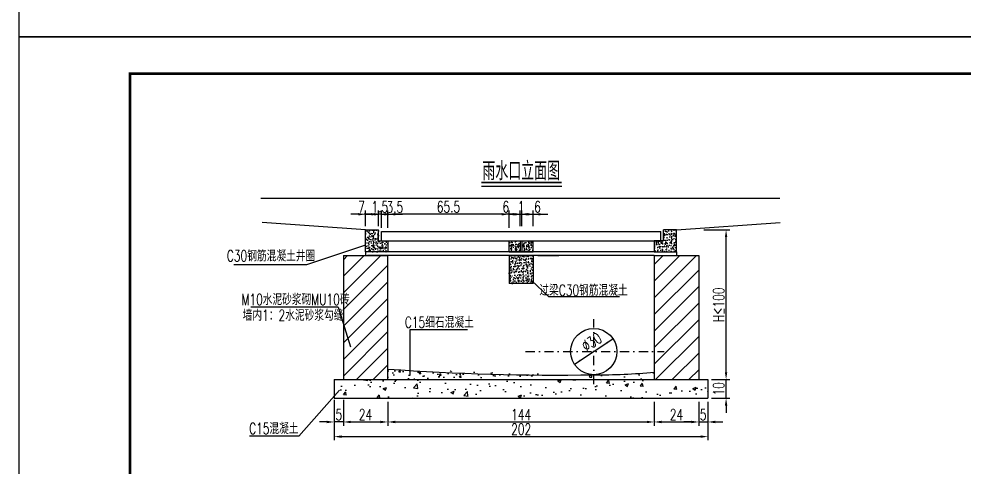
# Model space of a CAD drawing. Extents: x 5781 to 12795, y 1434 to 2653.
# Drawn here: x 9616.5 to 9871.9, y 1911.5 to 2032.6 of the extents above; entities that cross this region are included whole.
import ezdxf
from ezdxf.enums import TextEntityAlignment as Align

# ---------------------------------------------------------------- set-up
doc = ezdxf.new("R2010")
doc.units = 0
doc.header["$LTSCALE"] = 5
doc.header["$PDMODE"] = 32
doc.header["$PDSIZE"] = 0.3
doc.linetypes.add('DASHDOT', pattern=[1, 0.5, -0.25, 0, -0.25])
doc.layers.get('0').update_dxf_attribs({"linetype": 'CONTINUOUS'})
doc.layers.get('Defpoints').update_dxf_attribs({"linetype": 'CONTINUOUS'})
for name, color, linetype in [('中心线', 2, 'DASHDOT'), ('图框', 7, 'CONTINUOUS'), ('尺寸标注', 4, 'CONTINUOUS'), ('文字', 7, 'CONTINUOUS'), ('文字字符', 7, 'CONTINUOUS'), ('结构1', 1, 'CONTINUOUS')]:
    doc.layers.add(name, color=color, linetype=linetype)
doc.styles.get("Standard").update_dxf_attribs({"font": 'simplex1.shx', "width": 0.7, "bigfont": 'hztxt.shx'})
doc.dimstyles.new('比例1：20', dxfattribs={"dimscale": 0, "dimtxt": 3, "dimasz": 2, "dimexe": 1, "dimexo": 1, "dimgap": 0.5, "dimtad": 1, "dimdec": 1, "dimlfac": 2, "dimzin": 9, "dimdsep": 46, "dimtxsty": 'Standard', "dimcen": -2, "dimclrd": 256, "dimclre": 256, "dimclrt": 7, "dimaunit": 1, "dimadec": 0, "dimazin": 0, "dimtfac": 0.0005, "dimtdec": 1, "dimtix": 1, "dimtmove": 2, "dimatfit": 3, "dimldrblk": 'DIM', "dimfxl": 0, "dimtolj": 1, "dimtzin": 13, "dimarcsym": 0})
pattern_1 = [(45, (85.50160315159155, 0), (-2.245064030267288, 2.245064030267288), [])]
pattern_2 = [(49.99999999999999, (85.50160315159155, 0), (1.639662020964036, -0.1434517698501278), [0.17145, -1.88595]), (355, (85.50160315159155, 0), (-0.3171854337810029, 1.71950978593962), [0.13716, -1.50876]), (100.451, (85.63824115159156, -0.01195425), (1.322482514993633, 1.576050190382627), [0.14571, -1.60281]), (46.18420000000001, (85.50160315159155, 0.4572000000000001), (2.439711368029169, -0.3783809513945444), [0.257175, -2.828925]), (96.6356, (85.70491225159155, 0.4256685000000001), (2.136638110196134, 2.226830003010443), [0.218565, -2.404215]), (351.1840000000001, (85.50160315159155, 0.4572000000000001), (2.136641452325406, 2.226826060745379), [0.20574, -2.26314]), (21, (85.73020315159155, 0.3429), (1.36453391851845, -0.9203896666508626), [0.17145, -1.88595]), (326.0000000000001, (85.73020315159155, 0.3429), (0.5562182551288237, 1.657691695100874), [0.13716, -1.50876]), (71.4514, (85.84391365159155, 0.2662011), (1.92074841693112, 0.7373057194445172), [0.14571, -1.60281]), (37.50000000000001, (85.50160315159155, 0), (0.02779742925532635, 0.760995349858378), [0, -1.490472, 0, -1.53162, 0, -1.514475]), (7.499999999999999, (85.50160315159155, 0), (0.6013769625927518, 0.9016251733630757), [0, -0.873252, 0, -1.456182, 0, -0.5772150000000001]), (327.5, (84.99182515159156, 0), (1.220315356501843, -0.05155869593406113), [0, -0.5715000000000001, 0, -1.78308, 0, -2.36601]), (317.5, (84.76322515159156, 0), (1.333162632474163, 0.2288384192999972), [0, -0.7429500000000001, 0, -1.184148, 0, -1.68021])]

# ---------------------------------------------------------------- blocks, each defined once
blk = doc.blocks.new('DIM')
at = {"layer": '尺寸标注'}
blk.add_solid([(-1, -0.125), (-1, 0.125), (0, 0)], dxfattribs=at)
blk = doc.blocks.new('*D1857')
at = {"layer": 'Defpoints', "color": 0, "ltscale": 0.5}
for p in [(9704.230367480579, 1930.143485610042), (9716.230367480579, 1930.143485610042), (9716.230367480579, 1923.704619532735)]:
    blk.add_point(p, dxfattribs=at)
at = {"layer": '尺寸标注', "lineweight": -2, "ltscale": 0.5}
for p, q in [((9704.230367480579, 1929.143485610042), (9704.230367480579, 1922.704619532735)), ((9716.230367480579, 1929.143485610042), (9716.230367480579, 1922.704619532735)), ((9706.230367480579, 1923.704619532735), (9714.230367480579, 1923.704619532735))]:
    blk.add_line(p, q, dxfattribs=at)
at = {"layer": '尺寸标注', "ltscale": 0.5}
for points in [[(9706.230367480579, 1924.037952866068), (9706.230367480579, 1923.371286199402), (9704.230367480579, 1923.704619532735)], [(9714.230367480579, 1924.037952866068), (9714.230367480579, 1923.371286199402), (9716.230367480579, 1923.704619532735)]]:
    blk.add_solid(points, dxfattribs=at)
at = {"layer": '尺寸标注', "color": 7, "ltscale": 0.5, "insert": (9710.230367480579, 1925.704619532735), "char_height": 3, "attachment_point": 5}
blk.add_mtext('\\A1;24', dxfattribs=at)
blk = doc.blocks.new('*D1858')
at = {"layer": 'Defpoints', "color": 0, "ltscale": 0.5}
for p in [(9716.230367480579, 1930.143485610042), (9788.230367480579, 1930.143485610042), (9788.230367480579, 1923.704619532735)]:
    blk.add_point(p, dxfattribs=at)
at = {"layer": '尺寸标注', "lineweight": -2, "ltscale": 0.5}
for p, q in [((9716.230367480579, 1929.143485610042), (9716.230367480579, 1922.704619532735)), ((9788.230367480579, 1929.143485610042), (9788.230367480579, 1922.704619532735)), ((9718.230367480579, 1923.704619532735), (9786.230367480579, 1923.704619532735))]:
    blk.add_line(p, q, dxfattribs=at)
at = {"layer": '尺寸标注', "ltscale": 0.5}
for points in [[(9718.230367480579, 1924.037952866068), (9718.230367480579, 1923.371286199402), (9716.230367480579, 1923.704619532735)], [(9786.230367480579, 1924.037952866068), (9786.230367480579, 1923.371286199402), (9788.230367480579, 1923.704619532735)]]:
    blk.add_solid(points, dxfattribs=at)
at = {"layer": '尺寸标注', "color": 7, "ltscale": 0.5, "insert": (9752.230367480579, 1925.704619532735), "char_height": 3, "attachment_point": 5}
blk.add_mtext('\\A1;144', dxfattribs=at)
blk = doc.blocks.new('*D1859')
at = {"layer": 'Defpoints', "color": 0, "ltscale": 0.5}
for p in [(9788.230367480579, 1930.143485610042), (9800.230367480579, 1930.143485610042), (9800.230367480579, 1923.704619532735)]:
    blk.add_point(p, dxfattribs=at)
at = {"layer": '尺寸标注', "lineweight": -2, "ltscale": 0.5}
for p, q in [((9788.230367480579, 1929.143485610042), (9788.230367480579, 1922.704619532735)), ((9800.230367480579, 1929.143485610042), (9800.230367480579, 1922.704619532735)), ((9790.230367480579, 1923.704619532735), (9798.230367480579, 1923.704619532735))]:
    blk.add_line(p, q, dxfattribs=at)
at = {"layer": '尺寸标注', "ltscale": 0.5}
for points in [[(9790.230367480579, 1924.037952866068), (9790.230367480579, 1923.371286199402), (9788.230367480579, 1923.704619532735)], [(9798.230367480579, 1924.037952866068), (9798.230367480579, 1923.371286199402), (9800.230367480579, 1923.704619532735)]]:
    blk.add_solid(points, dxfattribs=at)
at = {"layer": '尺寸标注', "color": 7, "ltscale": 0.5, "insert": (9794.230367480579, 1925.704619532735), "char_height": 3, "attachment_point": 5}
blk.add_mtext('\\A1;24', dxfattribs=at)
blk = doc.blocks.new('*D1860')
at = {"layer": 'Defpoints', "color": 0, "ltscale": 0.5}
for p in [(9800.230367480579, 1930.143485610042), (9802.730367480579, 1930.143485610042), (9802.730367480579, 1923.704619532735)]:
    blk.add_point(p, dxfattribs=at)
at = {"layer": '尺寸标注', "lineweight": -2, "ltscale": 0.5}
for p, q in [((9800.230367480579, 1929.143485610042), (9800.230367480579, 1922.704619532735)), ((9802.730367480579, 1929.143485610042), (9802.730367480579, 1922.704619532735)), ((9798.230367480579, 1923.704619532735), (9796.230367480579, 1923.704619532735)), ((9800.230367480579, 1923.704619532735), (9802.730367480579, 1923.704619532735)), ((9804.730367480579, 1923.704619532735), (9806.730367480579, 1923.704619532735))]:
    blk.add_line(p, q, dxfattribs=at)
at = {"layer": '尺寸标注', "ltscale": 0.5}
for points in [[(9798.230367480579, 1924.037952866068), (9798.230367480579, 1923.371286199402), (9800.230367480579, 1923.704619532735)], [(9804.730367480579, 1924.037952866068), (9804.730367480579, 1923.371286199402), (9802.730367480579, 1923.704619532735)]]:
    blk.add_solid(points, dxfattribs=at)
at = {"layer": '尺寸标注', "color": 7, "ltscale": 0.5, "insert": (9801.480367480579, 1925.704619532735), "char_height": 3, "attachment_point": 5}
blk.add_mtext('\\A1;5', dxfattribs=at)
blk = doc.blocks.new('*D1861')
at = {"layer": 'Defpoints', "color": 0, "ltscale": 0.5}
for p in [(9701.73036748058, 1930.143485610043), (9802.730367480579, 1930.143485610042), (9802.730367480579, 1919.747220656631)]:
    blk.add_point(p, dxfattribs=at)
at = {"layer": '尺寸标注', "lineweight": -2, "ltscale": 0.5}
for p, q in [((9701.73036748058, 1925.747220656631), (9701.73036748058, 1918.747220656631)), ((9802.730367480579, 1925.747220656631), (9802.730367480579, 1918.747220656631)), ((9703.73036748058, 1919.747220656631), (9800.730367480579, 1919.747220656631))]:
    blk.add_line(p, q, dxfattribs=at)
at = {"layer": '尺寸标注', "ltscale": 0.5}
for points in [[(9703.73036748058, 1920.080553989964), (9703.73036748058, 1919.413887323298), (9701.73036748058, 1919.747220656631)], [(9800.730367480579, 1920.080553989964), (9800.730367480579, 1919.413887323298), (9802.730367480579, 1919.747220656631)]]:
    blk.add_solid(points, dxfattribs=at)
at = {"layer": '尺寸标注', "color": 7, "ltscale": 0.5, "insert": (9752.23036748058, 1921.747220656631), "char_height": 3, "attachment_point": 5}
blk.add_mtext('\\A1;202', dxfattribs=at)
blk = doc.blocks.new('*D1862')
at = {"layer": 'Defpoints', "color": 0, "ltscale": 0.5}
for p in [(9802.730367480579, 1935.143485610042), (9807.628889267857, 1935.143485610042), (9802.730367480579, 1930.143485610042)]:
    blk.add_point(p, dxfattribs=at)
at = {"layer": '尺寸标注', "lineweight": -2, "ltscale": 0.5}
for p, q in [((9807.628889267857, 1937.143485610042), (9807.628889267857, 1939.143485610042)), ((9803.730367480579, 1935.143485610042), (9808.628889267857, 1935.143485610042)), ((9807.628889267857, 1930.143485610042), (9807.628889267857, 1935.143485610042)), ((9803.730367480579, 1930.143485610042), (9808.628889267857, 1930.143485610042)), ((9807.628889267857, 1928.143485610042), (9807.628889267857, 1926.143485610042))]:
    blk.add_line(p, q, dxfattribs=at)
at = {"layer": '尺寸标注', "ltscale": 0.5}
for points in [[(9807.295555934523, 1937.143485610042), (9807.96222260119, 1937.143485610042), (9807.628889267857, 1935.143485610042)], [(9807.295555934523, 1928.143485610042), (9807.96222260119, 1928.143485610042), (9807.628889267857, 1930.143485610042)]]:
    blk.add_solid(points, dxfattribs=at)
at = {"layer": '尺寸标注', "color": 7, "ltscale": 0.5, "insert": (9805.628889267857, 1932.643485610044), "char_height": 3, "attachment_point": 5, "rotation": 90}
blk.add_mtext('\\A1;10', dxfattribs=at)
blk = doc.blocks.new('*D1863')
at = {"layer": 'Defpoints', "color": 0, "ltscale": 0.5}
for p in [(9793.730367480579, 1975.643485610043), (9807.628889267857, 1975.643485610043), (9802.730367480579, 1935.143485610042)]:
    blk.add_point(p, dxfattribs=at)
at = {"layer": '尺寸标注', "lineweight": -2, "ltscale": 0.5}
for p, q in [((9801.628889267857, 1975.643485610043), (9808.628889267857, 1975.643485610043)), ((9807.628889267857, 1937.143485610042), (9807.628889267857, 1973.643485610043)), ((9803.730367480579, 1935.143485610042), (9808.628889267857, 1935.143485610042))]:
    blk.add_line(p, q, dxfattribs=at)
at = {"layer": '尺寸标注', "ltscale": 0.5}
for points in [[(9807.295555934523, 1973.643485610043), (9807.96222260119, 1973.643485610043), (9807.628889267857, 1975.643485610043)], [(9807.295555934523, 1937.143485610042), (9807.96222260119, 1937.143485610042), (9807.628889267857, 1935.143485610042)]]:
    blk.add_solid(points, dxfattribs=at)
at = {"layer": '尺寸标注', "color": 7, "ltscale": 0.5, "insert": (9805.628889267857, 1955.393485610044), "char_height": 3, "attachment_point": 5, "rotation": 90}
blk.add_mtext('\\A1;H≤100', dxfattribs=at)
blk = doc.blocks.new('*D1864')
at = {"layer": 'Defpoints', "color": 0, "ltscale": 0.5}
for p in [(9713.730367480579, 1979.828775907994), (9710.230367480579, 1975.643485610043), (9713.730367480579, 1975.643485610043)]:
    blk.add_point(p, dxfattribs=at)
at = {"layer": '尺寸标注', "lineweight": -2, "ltscale": 0.5}
for p, q in [((9708.230367480579, 1979.828775907994), (9706.230367480579, 1979.828775907994)), ((9710.230367480579, 1976.643485610043), (9710.230367480579, 1980.828775907994)), ((9710.230367480579, 1979.828775907994), (9713.730367480579, 1979.828775907994)), ((9713.730367480579, 1976.643485610043), (9713.730367480579, 1980.828775907994)), ((9715.730367480579, 1979.828775907994), (9717.730367480579, 1979.828775907994))]:
    blk.add_line(p, q, dxfattribs=at)
at = {"layer": '尺寸标注', "ltscale": 0.5}
for points in [[(9708.230367480579, 1980.162109241327), (9708.230367480579, 1979.495442574661), (9710.230367480579, 1979.828775907994)], [(9715.730367480579, 1980.162109241327), (9715.730367480579, 1979.495442574661), (9713.730367480579, 1979.828775907994)]]:
    blk.add_solid(points, dxfattribs=at)
at = {"layer": '尺寸标注', "color": 7, "ltscale": 0.5, "insert": (9709.146904208166, 1981.828775907994), "char_height": 3, "attachment_point": 5}
blk.add_mtext('\\A1;7', dxfattribs=at)
blk = doc.blocks.new('*D1865')
at = {"layer": 'Defpoints', "color": 0, "ltscale": 0.5}
for p in [(9713.730367480579, 1979.828775907994), (9713.730367480579, 1975.643485610043), (9714.480367480577, 1975.203743804613)]:
    blk.add_point(p, dxfattribs=at)
at = {"layer": '尺寸标注', "lineweight": -2, "ltscale": 0.5}
for p, q in [((9711.730367480579, 1979.828775907994), (9709.730367480579, 1979.828775907994)), ((9713.730367480579, 1976.643485610043), (9713.730367480579, 1980.828775907994)), ((9714.480367480577, 1979.828775907994), (9713.730367480579, 1979.828775907994)), ((9714.480367480577, 1976.203743804613), (9714.480367480577, 1980.828775907994)), ((9716.480367480577, 1979.828775907994), (9718.480367480577, 1979.828775907994))]:
    blk.add_line(p, q, dxfattribs=at)
at = {"layer": '尺寸标注', "ltscale": 0.5}
for points in [[(9711.730367480579, 1980.162109241327), (9711.730367480579, 1979.495442574661), (9713.730367480579, 1979.828775907994)], [(9716.480367480577, 1980.162109241327), (9716.480367480577, 1979.495442574661), (9714.480367480577, 1979.828775907994)]]:
    blk.add_solid(points, dxfattribs=at)
at = {"layer": '尺寸标注', "color": 7, "ltscale": 0.5, "insert": (9714.105367480577, 1981.828775907994), "char_height": 3, "attachment_point": 5}
blk.add_mtext('\\A1;1.5', dxfattribs=at)
blk = doc.blocks.new('*D1866')
at = {"layer": 'Defpoints', "color": 0, "ltscale": 0.5}
for p in [(9716.230367480579, 1979.828775907994), (9714.480367480577, 1975.203743804613), (9716.230367480579, 1975.203743804613)]:
    blk.add_point(p, dxfattribs=at)
at = {"layer": '尺寸标注', "lineweight": -2, "ltscale": 0.5}
for p, q in [((9712.480367480577, 1979.828775907994), (9710.480367480577, 1979.828775907994)), ((9714.480367480577, 1976.203743804613), (9714.480367480577, 1980.828775907994)), ((9714.480367480577, 1979.828775907994), (9716.230367480579, 1979.828775907994)), ((9716.230367480579, 1976.203743804613), (9716.230367480579, 1980.828775907994)), ((9718.230367480579, 1979.828775907994), (9720.230367480579, 1979.828775907994))]:
    blk.add_line(p, q, dxfattribs=at)
at = {"layer": '尺寸标注', "ltscale": 0.5}
for points in [[(9712.480367480577, 1980.162109241327), (9712.480367480577, 1979.495442574661), (9714.480367480577, 1979.828775907994)], [(9718.230367480579, 1980.162109241327), (9718.230367480579, 1979.495442574661), (9716.230367480579, 1979.828775907994)]]:
    blk.add_solid(points, dxfattribs=at)
at = {"layer": '尺寸标注', "color": 7, "ltscale": 0.5, "insert": (9718.100690890022, 1981.778665585884), "char_height": 3, "attachment_point": 5}
blk.add_mtext('\\A1;3.5', dxfattribs=at)
blk = doc.blocks.new('*D1867')
at = {"layer": 'Defpoints', "color": 0, "ltscale": 0.5}
for p in [(9716.230367480579, 1979.828775907994), (9716.230367480579, 1975.203743804613), (9748.98036748058, 1975.203743804613)]:
    blk.add_point(p, dxfattribs=at)
at = {"layer": '尺寸标注', "lineweight": -2, "ltscale": 0.5}
for p, q in [((9716.230367480579, 1976.203743804613), (9716.230367480579, 1980.828775907994)), ((9746.98036748058, 1979.828775907994), (9718.230367480579, 1979.828775907994)), ((9748.98036748058, 1976.203743804613), (9748.98036748058, 1980.828775907994))]:
    blk.add_line(p, q, dxfattribs=at)
at = {"layer": '尺寸标注', "ltscale": 0.5}
for points in [[(9718.230367480579, 1980.162109241327), (9718.230367480579, 1979.495442574661), (9716.230367480579, 1979.828775907994)], [(9746.98036748058, 1980.162109241327), (9746.98036748058, 1979.495442574661), (9748.98036748058, 1979.828775907994)]]:
    blk.add_solid(points, dxfattribs=at)
at = {"layer": '尺寸标注', "color": 7, "ltscale": 0.5, "insert": (9732.60536748058, 1981.828775907994), "char_height": 3, "attachment_point": 5}
blk.add_mtext('\\A1;65.5', dxfattribs=at)
blk = doc.blocks.new('*D1868')
at = {"layer": 'Defpoints', "color": 0, "ltscale": 0.5}
for p in [(9751.980367480579, 1979.828775907994), (9748.98036748058, 1975.643485610043), (9751.980367480579, 1975.643485610043)]:
    blk.add_point(p, dxfattribs=at)
at = {"layer": '尺寸标注', "lineweight": -2, "ltscale": 0.5}
for p, q in [((9746.98036748058, 1979.828775907994), (9744.98036748058, 1979.828775907994)), ((9748.98036748058, 1976.643485610043), (9748.98036748058, 1980.828775907994)), ((9748.98036748058, 1979.828775907994), (9751.980367480579, 1979.828775907994)), ((9751.980367480579, 1976.643485610043), (9751.980367480579, 1980.828775907994)), ((9753.980367480579, 1979.828775907994), (9755.980367480579, 1979.828775907994))]:
    blk.add_line(p, q, dxfattribs=at)
at = {"layer": '尺寸标注', "ltscale": 0.5}
for points in [[(9746.98036748058, 1980.162109241327), (9746.98036748058, 1979.495442574661), (9748.98036748058, 1979.828775907994)], [(9753.980367480579, 1980.162109241327), (9753.980367480579, 1979.495442574661), (9751.980367480579, 1979.828775907994)]]:
    blk.add_solid(points, dxfattribs=at)
at = {"layer": '尺寸标注', "color": 7, "ltscale": 0.5, "insert": (9748.149046909013, 1981.828775907994), "char_height": 3, "attachment_point": 5}
blk.add_mtext('\\A1;6', dxfattribs=at)
blk = doc.blocks.new('*D1869')
at = {"layer": 'Defpoints', "color": 0, "ltscale": 0.5}
for p in [(9752.480367480579, 1979.828775907994), (9751.980367480579, 1975.643485610042), (9752.480367480579, 1975.643485610042)]:
    blk.add_point(p, dxfattribs=at)
at = {"layer": '尺寸标注', "lineweight": -2, "ltscale": 0.5}
for p, q in [((9749.980367480579, 1979.828775907994), (9747.980367480579, 1979.828775907994)), ((9751.980367480579, 1976.643485610042), (9751.980367480579, 1980.828775907994)), ((9751.980367480579, 1979.828775907994), (9752.480367480579, 1979.828775907994)), ((9752.480367480579, 1976.643485610042), (9752.480367480579, 1980.828775907994)), ((9754.480367480579, 1979.828775907994), (9756.480367480579, 1979.828775907994))]:
    blk.add_line(p, q, dxfattribs=at)
at = {"layer": '尺寸标注', "ltscale": 0.5}
for points in [[(9749.980367480579, 1980.162109241327), (9749.980367480579, 1979.49544257466), (9751.980367480579, 1979.828775907994)], [(9754.480367480579, 1980.162109241327), (9754.480367480579, 1979.49544257466), (9752.480367480579, 1979.828775907994)]]:
    blk.add_solid(points, dxfattribs=at)
at = {"layer": '尺寸标注', "color": 7, "ltscale": 0.5, "insert": (9752.230367480579, 1981.828775907994), "char_height": 3, "attachment_point": 5}
blk.add_mtext('\\A1;1', dxfattribs=at)
blk = doc.blocks.new('*D1870')
at = {"layer": 'Defpoints', "color": 0, "ltscale": 0.5}
for p in [(9755.48036748058, 1979.828775907994), (9752.480367480579, 1975.643485610043), (9755.48036748058, 1975.643485610043)]:
    blk.add_point(p, dxfattribs=at)
at = {"layer": '尺寸标注', "lineweight": -2, "ltscale": 0.5}
for p, q in [((9750.480367480579, 1979.828775907994), (9748.480367480579, 1979.828775907994)), ((9752.480367480579, 1976.643485610043), (9752.480367480579, 1980.828775907994)), ((9752.480367480579, 1979.828775907994), (9755.48036748058, 1979.828775907994)), ((9755.48036748058, 1976.643485610043), (9755.48036748058, 1980.828775907994)), ((9757.48036748058, 1979.828775907994), (9759.48036748058, 1979.828775907994))]:
    blk.add_line(p, q, dxfattribs=at)
at = {"layer": '尺寸标注', "ltscale": 0.5}
for points in [[(9750.480367480579, 1980.162109241327), (9750.480367480579, 1979.495442574661), (9752.480367480579, 1979.828775907994)], [(9757.48036748058, 1980.162109241327), (9757.48036748058, 1979.495442574661), (9755.48036748058, 1979.828775907994)]]:
    blk.add_solid(points, dxfattribs=at)
at = {"layer": '尺寸标注', "color": 7, "ltscale": 0.5, "insert": (9756.64789582094, 1981.828775907994), "char_height": 3, "attachment_point": 5}
blk.add_mtext('\\A1;6', dxfattribs=at)
blk = doc.blocks.new('series')
at = {"width": 0.75}
for tag, height, p in [('页码', 4, (-35.00000019351683, -18.99999978748997)), ('图名', 5, (-220.0000000007553, -281.9999998736282)), ('图号', 5, (-20.00000000087118, -281.9999997322674))]:
    blk.add_attdef(tag, text='', height=height, dxfattribs=at).set_placement(p, align=Align.MIDDLE_CENTER)
blk = doc.blocks.new('123')
at = {"layer": '图框'}
blk.add_lwpolyline([(6201.376774540897, 2092.120746989424), (6201.376774540897, 2389.120746989424), (5781.376774540897, 2389.120746989424), (5781.376774540897, 2092.120746989424)], close=True, dxfattribs=at)
blk = doc.blocks.new('*D1871')
at = {"layer": 'Defpoints', "color": 0, "ltscale": 0.5}
for p in [(9701.73036748058, 1935.143485610042), (9704.230367480579, 1935.143485610042), (9701.73036748058, 1923.704619532735)]:
    blk.add_point(p, dxfattribs=at)
at = {"layer": '尺寸标注', "lineweight": -2, "ltscale": 0.5}
for p, q in [((9701.73036748058, 1929.704619532735), (9701.73036748058, 1922.704619532735)), ((9704.230367480579, 1929.704619532735), (9704.230367480579, 1922.704619532735)), ((9699.73036748058, 1923.704619532735), (9697.73036748058, 1923.704619532735)), ((9704.230367480579, 1923.704619532735), (9701.73036748058, 1923.704619532735)), ((9706.230367480579, 1923.704619532735), (9708.230367480579, 1923.704619532735))]:
    blk.add_line(p, q, dxfattribs=at)
at = {"layer": '尺寸标注', "ltscale": 0.5}
for points in [[(9699.73036748058, 1924.037952866068), (9699.73036748058, 1923.371286199402), (9701.73036748058, 1923.704619532735)], [(9706.230367480579, 1924.037952866068), (9706.230367480579, 1923.371286199402), (9704.230367480579, 1923.704619532735)]]:
    blk.add_solid(points, dxfattribs=at)
at = {"layer": '尺寸标注', "color": 7, "ltscale": 0.5, "insert": (9702.98036748058, 1925.704619532735), "char_height": 3, "attachment_point": 5}
blk.add_mtext('\\A1;5', dxfattribs=at)

msp = doc.modelspace()

# ---------------------------------------------------------------- hatches: boundary and pattern name
at = {"layer": '尺寸标注', "ltscale": 0.5}
h = msp.add_hatch(dxfattribs=at)
h.set_pattern_fill('AR-CONC', color=8, scale=0.009000000000000001, style=0)
h.set_pattern_definition(pattern_2)
h.paths.add_polyline_path([(9713.730367480579, 1972.643485610042), (9713.730367480579, 1975.643485610043), (9710.230367480579, 1975.643485610043), (9710.230367480577, 1969.643485610042), (9716.230367480577, 1969.643485610042), (9716.230367480577, 1972.643485610042)])
h = msp.add_hatch(dxfattribs=at)
h.set_pattern_fill('AR-CONC', color=8, scale=0.009000000000000001, style=0)
h.set_pattern_definition(pattern_2)
h.paths.add_polyline_path([(9794.230367480579, 1975.643485610043), (9790.730367480579, 1975.643485610043), (9790.730367480579, 1972.643485610042), (9788.230367480579, 1972.643485610042), (9788.23036748058, 1969.643485610042), (9794.23036748058, 1969.643485610042)])
h = msp.add_hatch(dxfattribs=at)
h.set_pattern_fill('AR-CONC', color=8, scale=0.009000000000000001, style=0)
h.set_pattern_definition(pattern_2)
h.paths.add_polyline_path([(9752.480367480579, 1972.643485610042), (9752.480367480579, 1969.643485610042), (9755.480367480579, 1969.643485610042), (9755.480367480579, 1972.643485610042)])
h.paths.add_polyline_path([(9751.980367480579, 1972.643485610042), (9751.980367480579, 1969.643485610042), (9748.980367480579, 1969.643485610045), (9748.980367480579, 1972.643485610042)])
h = msp.add_hatch(dxfattribs=at)
h.set_pattern_fill('ANSI31', color=8, style=0)
h.set_pattern_definition(pattern_1)
h.paths.add_polyline_path([(9704.230367480579, 1935.143485610042), (9704.230367480579, 1968.643485610042), (9716.230367480579, 1968.643485610042), (9716.230367480579, 1935.143485610042)])
h = msp.add_hatch(dxfattribs=at)
h.set_pattern_fill('AR-CONC', color=8, scale=0.009000000000000001, style=0)
h.set_pattern_definition(pattern_2)
h.paths.add_polyline_path([(9755.48036748058, 1961.143485610042), (9748.980367480579, 1961.143485610042), (9748.980367480579, 1968.643485610042), (9755.480367480579, 1968.643485610042)])
h = msp.add_hatch(dxfattribs=at)
h.set_pattern_fill('ANSI31', color=8, style=0)
h.set_pattern_definition(pattern_1)
h.paths.add_polyline_path([(9788.230367480579, 1968.643485610042), (9788.230367480579, 1935.143485610042), (9800.230367480579, 1935.143485610042), (9800.230367480579, 1968.643485610042)])
h = msp.add_hatch(dxfattribs=at)
h.set_pattern_fill('AR-CONC', color=8, scale=0.03, style=0)
h.set_pattern_definition([(49.99999999999999, (85.50160315159155, 0), (5.46554006988012, -0.4781725661670926), [0.5715, -6.2865]), (355, (85.50160315159155, 0), (-1.05728477927001, 5.731699286465399), [0.4572, -5.029199999999999]), (100.451, (85.95706315159156, -0.03984749999999999), (4.408275049978777, 5.253500634608756), [0.4857, -5.3427]), (46.18420000000001, (85.50160315159155, 1.524), (8.132371226763897, -1.261269837981814), [0.85725, -9.429749999999999]), (96.6356, (86.17930015159155, 1.418895), (7.122127033987114, 7.422766676701476), [0.72855, -8.01405]), (351.1840000000001, (85.50160315159155, 1.524), (7.122138174418017, 7.42275353581793), [0.6858, -7.5438]), (21, (86.26360315159155, 1.143), (4.548446395061498, -3.067965555502875), [0.5715, -6.2865]), (326.0000000000001, (86.26360315159155, 1.143), (1.854060850429412, 5.525638983669578), [0.4572, -5.029199999999999]), (71.4514, (86.64263815159156, 0.8873369999999999), (6.402494723103733, 2.457685731481723), [0.4857, -5.3427]), (37.50000000000001, (85.50160315159155, 0), (0.0926580975177545, 2.536651166194593), [0, -4.96824, 0, -5.1054, 0, -5.04825]), (7.499999999999999, (85.50160315159155, 0), (2.004589875309172, 3.005417244543585), [0, -2.910839999999999, 0, -4.85394, 0, -1.92405]), (327.5, (83.80234315159156, 0), (4.067717855006141, -0.1718623197802037), [0, -1.905, 0, -5.9436, 0, -7.886699999999999]), (317.5, (83.04034315159156, 0), (4.443875441580541, 0.7627947309999904), [0, -2.4765, 0, -3.94716, 0, -5.6007])])
edge = h.paths.add_edge_path()
edge.add_arc((9761.886308405747, 2572.544631055901), 636.1691496693396, 265.8845167633825, 270.8978875988876)
edge.add_line((9716.230367480579, 1935.143485610043), (9788.230367480579, 1935.143485610043))
edge.add_line((9716.230367480579, 1935.143485610043), (9716.230367480579, 1938.001195947606))
edge.add_arc((9772.80214796695, 2101.08104707379), 164.6301735209313, 269.6704928151445, 275.377330794021)
edge.add_line((9788.230367480579, 1935.143485610043), (9788.230367480577, 1937.175391051274))
h = msp.add_hatch(dxfattribs=at)
h.set_pattern_fill('AR-CONC', color=8, scale=0.05, style=0)
h.set_pattern_definition([(49.99999999999999, (85.50160315159155, 0), (9.1092334498002, -0.7969542769451543), [0.9525000000000001, -10.4775]), (355, (85.50160315159155, 0), (-1.76214129878335, 9.552832144108999), [0.762, -8.382]), (100.451, (86.26070315159156, -0.0664125), (7.347125083297962, 8.755834391014593), [0.8095000000000001, -8.9045]), (46.18420000000001, (85.50160315159155, 2.54), (13.5539520446065, -2.102116396636358), [1.42875, -15.71625]), (96.6356, (86.63109815159156, 2.364825), (11.87021172331186, 12.37127779450246), [1.21425, -13.35675]), (351.1840000000001, (85.50160315159155, 2.54), (11.8702302906967, 12.37125589302988), [1.143, -12.573]), (21, (86.77160315159155, 1.905), (7.580743991769165, -5.113275925838125), [0.9525000000000001, -10.4775]), (326.0000000000001, (86.77160315159155, 1.905), (3.090101417382354, 9.209398306115963), [0.762, -8.382]), (71.4514, (87.40332815159155, 1.478895), (10.67082453850622, 4.096142885802872), [0.8095000000000001, -8.9045]), (37.50000000000001, (85.50160315159155, 0), (0.1544301625295909, 4.227751943657656), [0, -8.2804, 0, -8.509, 0, -8.41375]), (7.499999999999999, (85.50160315159155, 0), (3.340983125515288, 5.009028740905975), [0, -4.8514, 0, -8.0899, 0, -3.20675]), (327.5, (82.66950315159156, 0), (6.77952975834357, -0.2864371996336729), [0, -3.175, 0, -9.906, 0, -13.1445]), (317.5, (81.39950315159155, 0), (7.406459069300903, 1.271324551666651), [0, -4.1275, 0, -6.578600000000001, 0, -9.3345])])
h.paths.add_polyline_path([(9701.73036748058, 1930.143485610043), (9802.730367480579, 1930.143485610042), (9802.730367480579, 1935.143485610042), (9701.73036748058, 1935.143485610043)])

# ---------------------------------------------------------------- linework, layer by layer
msp.add_line((9741.506557849872, 1987.407530836823), (9763.203798358554, 1987.407530836822))
at = {"const_width": 0.4}
msp.add_lwpolyline([(9741.506557849872, 1988.407530836823), (9763.203798358554, 1988.407530836823)], dxfattribs=at)
at = {"layer": '中心线'}
for p, q in [((9771.855367480577, 1933.964567148823), (9771.855367480577, 1951.500267709294)), ((9753.435196021132, 1942.732417429059), (9790.867766661931, 1942.732417429059))]:
    msp.add_line(p, q, dxfattribs=at)
at = {"layer": '图框', "const_width": 0.7}
msp.add_lwpolyline([(10026.54273053538, 2017.795877903586), (9646.542730535608, 2017.795877629545), (9646.542730735142, 1740.79587763001), (10026.54273073468, 1740.795877903819), (10026.54273053514, 2017.795877903353)], dxfattribs=at)
at = {"layer": '尺寸标注', "color": 7, "ltscale": 0.5}
for p, q in [((9681.91258550722, 1984.174547253308), (9822.18678211586, 1984.174547253308)), ((9710.230367480579, 1975.643485610043), (9682.246407240666, 1977.646894973474)), ((9794.230367480583, 1975.643485610043), (9822.214327720496, 1977.646894973474)), ((9714.480367480579, 1972.643485610042), (9714.480367480577, 1975.203743804613)), ((9714.480367480579, 1975.203743804613), (9789.980367480579, 1975.203743804613)), ((9789.980367480579, 1972.643485610042), (9789.98036748058, 1975.203743804613)), ((9714.480367480579, 1972.643485610042), (9789.980367480579, 1972.643485610042))]:
    msp.add_line(p, q, dxfattribs=at)
at = {"layer": '尺寸标注', "color": 1, "ltscale": 0.5}
for p, q in [((9710.230367480577, 1969.643485610042), (9710.230367480579, 1975.643485610043)), ((9710.230367480579, 1975.643485610043), (9713.730367480579, 1975.643485610043)), ((9713.730367480579, 1972.643485610042), (9713.730367480579, 1975.643485610043)), ((9790.730367480579, 1972.643485610042), (9790.730367480579, 1975.643485610043)), ((9794.230367480579, 1975.643485610043), (9790.730367480579, 1975.643485610043)), ((9794.23036748058, 1969.643485610042), (9794.230367480579, 1975.643485610043)), ((9748.980367480579, 1969.643485610042), (9748.98036748058, 1972.643485610042)), ((9755.480367480579, 1969.643485610042), (9755.48036748058, 1972.643485610042)), ((9748.980367480579, 1969.643485610042), (9755.480367480579, 1969.643485610042)), ((9748.980367480579, 1968.643485610042), (9748.980367480579, 1961.143485610042)), ((9755.480367480579, 1968.643485610042), (9755.480367480579, 1961.143485610042)), ((9755.48036748058, 1961.143485610042), (9748.980367480579, 1961.143485610042)), ((9701.73036748058, 1935.143485610043), (9701.73036748058, 1930.143485610043))]:
    msp.add_line(p, q, dxfattribs=at)
at = {"layer": '尺寸标注', "color": 1, "linetype": 'Continuous'}
for p, q in [((9716.230367480579, 1972.643485610042), (9716.230367480577, 1969.643485610042)), ((9751.980367480579, 1972.643485610042), (9751.980367480579, 1969.643485610042)), ((9752.480367480579, 1972.643485610042), (9752.480367480579, 1969.643485610042)), ((9788.230367480579, 1972.643485610042), (9788.23036748058, 1969.643485610042)), ((9716.230367480577, 1969.643485610042), (9710.230367480577, 1969.643485610042)), ((9788.23036748058, 1969.643485610042), (9794.23036748058, 1969.643485610042)), ((9704.230367480579, 1968.643485610042), (9716.230367480579, 1968.643485610042)), ((9788.230367480579, 1968.643485610042), (9800.230367480579, 1968.643485610042))]:
    msp.add_line(p, q, dxfattribs=at)
at = {"layer": '尺寸标注', "color": 4, "ltscale": 0.5}
for p, q in [((9710.230367480577, 1971.482491133302), (9694.259282644278, 1966.132376134086)), ((9748.980367480579, 1968.643485610042), (9755.480367480579, 1968.643485610042)), ((9694.259282644278, 1966.132376134086), (9674.608652470954, 1966.132376134086)), ((9759.705537393864, 1957.557660601846), (9754.988668299884, 1961.990949454463)), ((9722.187817084283, 1948.580746936148), (9722.187817084283, 1936.251179094816))]:
    msp.add_line(p, q, dxfattribs=at)
at = {"layer": '尺寸标注', "color": 0, "linetype": 'Continuous'}
for p, q in [((9710.230367480577, 1969.643485610042), (9710.230367480577, 1968.643485610042)), ((9788.230367480579, 1969.643485610042), (9716.230367480579, 1969.643485610042)), ((9794.23036748058, 1969.643485610042), (9794.23036748058, 1968.643485610042)), ((9788.230367480579, 1968.643485610042), (9710.730367480577, 1968.643485610042))]:
    msp.add_line(p, q, dxfattribs=at)
at = {"layer": '尺寸标注', "linetype": 'ByBlock'}
msp.add_line((9756.730367480579, 1968.643485610042), (9762.406127642364, 1968.643485610042), dxfattribs=at)
at = {"layer": '尺寸标注'}
for p, q in [((9778.850486873802, 1957.557660601846), (9759.705537393864, 1957.557660601846)), ((9702.798334269984, 1954.741013386752), (9679.205918094704, 1954.741013386752)), ((9702.798334269984, 1954.741013386752), (9706.125440488126, 1943.984159297132)), ((9737.764647872042, 1948.580746936148), (9722.187817084283, 1948.580746936148)), ((9692.144165650858, 1919.876661611166), (9678.810358962677, 1919.876661611166))]:
    msp.add_line(p, q, dxfattribs=at)
at = {"layer": '尺寸标注', "linetype": 'Continuous', "ltscale": 0.2}
for p, q in [((9766.643735763537, 1939.282577600032), (9777.066999197617, 1946.182257258085)), ((9692.144165650858, 1919.876661611166), (9703.197901536318, 1932.276049695951))]:
    msp.add_line(p, q, dxfattribs=at)
at = {"layer": '尺寸标注', "color": 1, "ltscale": 0.5}
for centre, radius, start, end in [((9761.886308405747, 2572.544631055901), 636.1691496693396, 265.8845167633825, 270.8978875988876), ((9772.80214796695, 2101.08104707379), 164.6301735209313, 269.6704928151445, 275.377330794021)]:
    msp.add_arc(centre, radius, start, end, dxfattribs=at)
at = {"layer": '结构1', "linetype": 'Continuous'}
for p, q in [((9713.730367480579, 1972.643485610042), (9716.230367480577, 1972.643485610042)), ((9790.730367480579, 1972.643485610042), (9788.23036748058, 1972.643485610042))]:
    msp.add_line(p, q, dxfattribs=at)
at = {"layer": '结构1', "color": 1, "linetype": 'Continuous'}
for p, q in [((9704.230367480579, 1968.643485610042), (9704.230367480579, 1935.143485610042)), ((9716.230367480579, 1935.143485610042), (9716.230367480579, 1968.643485610042)), ((9788.230367480579, 1968.643485610042), (9788.230367480579, 1935.143485610042)), ((9800.230367480579, 1968.643485610042), (9800.230367480579, 1935.143485610042)), ((9701.73036748058, 1935.143485610043), (9802.730367480579, 1935.143485610042)), ((9802.730367480579, 1935.143485610042), (9802.730367480579, 1930.143485610042)), ((9701.73036748058, 1930.143485610043), (9802.730367480579, 1930.143485610042))]:
    msp.add_line(p, q, dxfattribs=at)
at = {"layer": '结构1', "linetype": 'ByBlock'}
msp.add_line((9710.230367480579, 1968.643485610042), (9716.230367480579, 1968.643485610042), dxfattribs=at)
at = {"layer": '结构1'}
msp.add_circle((9771.855367480577, 1942.732417429059), 6.25, dxfattribs=at)

# ---------------------------------------------------------------- block references
at = {"layer": '图框'}
ref = msp.add_blockref('series', (10036.54273073514, 2027.79587763001), dxfattribs=at)
ref.add_attrib('页码', '第  2  页    共  3  页', dxfattribs={"layer": '0', "height": 4, "width": 0.7}).set_placement((10001.54273054163, 2008.79587784252), align=Align.MIDDLE_CENTER)
ref.add_attrib('图名', '雨水口设计图', dxfattribs={"layer": '0', "height": 5, "width": 0.7}).set_placement((9816.542730734387, 1745.795877756382), align=Align.MIDDLE_CENTER)
ref.add_attrib('图号', 'S3-32-16', dxfattribs={"layer": '0', "height": 5, "width": 0.65}).set_placement((10016.54273073427, 1745.795877897743), align=Align.MIDDLE_CENTER)
at = {"layer": '尺寸标注'}
for p in [(3835.165956194478, -64.32486935918132), (3835.165956194478, -361.3248693591813)]:
    msp.add_blockref('123', p, dxfattribs=at)
at = {"layer": '尺寸标注', "linetype": 'Continuous', "ltscale": 0.2, "yscale": 2, "zscale": 2}
for p, xscale, rotation in [((9777.066999197617, 1946.182257258085), 1.999999999999204, 33.50256889862603), ((9766.643735763537, 1939.282577600032), 2.000000000000469, 213.5025688985864)]:
    msp.add_blockref('DIM', p, dxfattribs=dict(at, xscale=xscale, rotation=rotation))

# ---------------------------------------------------------------- texts
at = {"layer": '尺寸标注', "color": 7, "width": 0.7}
msp.add_text('∅30', height=3, rotation=33.50256889860591, dxfattribs=at).set_placement((9769.88737919704, 1942.55436936596))
at = {"layer": '文字', "width": 0.7}
msp.add_text('雨水口立面图', height=5, dxfattribs=at).set_placement((9741.764513261853, 1989.025801118493))
at = {"layer": '文字字符', "color": 7, "width": 0.7}
for s, p in [('C30钢筋混凝土井圈', (9684.675290053372, 1968.740973946714)), ('M10水泥砂浆砌MU10砖', (9691.282484468615, 1956.957519644772)), ('墙内1：2水泥砂浆勾缝', (9690.626749469873, 1952.705248754274))]:
    msp.add_text(s, height=3, dxfattribs=at).set_placement(p, align=Align.MIDDLE)
at = {"layer": '文字字符', "width": 0.7}
for s, p in [('过梁C30钢筋混凝土', (9769.112224893988, 1959.455596509796)), ('C15细石混凝土', (9730.15970186813, 1950.792437994575)), ('C15混凝土', (9685.405472338376, 1922.088352669593))]:
    msp.add_text(s, height=3, dxfattribs=at).set_placement(p, align=Align.MIDDLE)

# ---------------------------------------------------------------- dimensions: what is measured, and where the dimension line sits
at = {"layer": '尺寸标注', "color": 1, "ltscale": 0.5}
for base, p1, p2, picture, middle in [((9713.730367480579, 1979.828775907994), (9710.230367480579, 1975.643485610043), (9713.730367480579, 1975.643485610043), '*D1864', (9709.146904208166, 1981.828775907994)), ((9716.230367480579, 1979.828775907994), (9714.480367480577, 1975.203743804613), (9716.230367480579, 1975.203743804613), '*D1866', (9718.100690890022, 1981.778665585884)), ((9751.980367480579, 1979.828775907994), (9748.98036748058, 1975.643485610043), (9751.980367480579, 1975.643485610043), '*D1868', (9748.149046909013, 1981.828775907994)), ((9755.48036748058, 1979.828775907994), (9752.480367480579, 1975.643485610043), (9755.48036748058, 1975.643485610043), '*D1870', (9756.64789582094, 1981.828775907994))]:
    dim = msp.add_linear_dim(base=base, p1=p1, p2=p2, dimstyle='比例1：20', override={"dimscale": 1}, dxfattribs=at)
    dim.commit()
    dim.dimension.update_dxf_attribs({"geometry": picture, "text_midpoint": middle, "dimtype": 160})
for base, p1, p2, picture, middle in [((9713.730367480579, 1979.828775907994), (9714.480367480577, 1975.203743804613), (9713.730367480579, 1975.643485610043), '*D1865', (9714.105367480577, 1981.828775907994)), ((9716.230367480579, 1979.828775907994), (9748.98036748058, 1975.203743804613), (9716.230367480579, 1975.203743804613), '*D1867', (9732.60536748058, 1981.828775907994)), ((9752.480367480579, 1979.828775907994), (9751.980367480579, 1975.643485610042), (9752.480367480579, 1975.643485610042), '*D1869', (9752.230367480579, 1981.828775907994)), ((9701.73036748058, 1923.704619532735), (9704.230367480579, 1935.143485610042), (9701.73036748058, 1935.143485610042), '*D1871', (9702.98036748058, 1925.704619532735)), ((9802.730367480579, 1919.747220656631), (9701.73036748058, 1930.143485610043), (9802.730367480579, 1930.143485610042), '*D1861', (9752.23036748058, 1921.747220656631)), ((9716.230367480579, 1923.704619532735), (9704.230367480579, 1930.143485610042), (9716.230367480579, 1930.143485610042), '*D1857', (9710.230367480579, 1925.704619532735)), ((9788.230367480579, 1923.704619532735), (9716.230367480579, 1930.143485610042), (9788.230367480579, 1930.143485610042), '*D1858', (9752.230367480579, 1925.704619532735)), ((9800.230367480579, 1923.704619532735), (9788.230367480579, 1930.143485610042), (9800.230367480579, 1930.143485610042), '*D1859', (9794.230367480579, 1925.704619532735)), ((9802.730367480579, 1923.704619532735), (9800.230367480579, 1930.143485610042), (9802.730367480579, 1930.143485610042), '*D1860', (9801.480367480579, 1925.704619532735))]:
    dim = msp.add_linear_dim(base=base, p1=p1, p2=p2, dimstyle='比例1：20', override={"dimscale": 1}, dxfattribs=at)
    dim.commit()
    dim.dimension.update_dxf_attribs({"geometry": picture, "text_midpoint": middle})
dim = msp.add_linear_dim(base=(9807.628889267857, 1975.643485610043), p1=(9802.730367480579, 1935.143485610042), p2=(9793.730367480579, 1975.643485610043), angle=90, text='H≤100', dimstyle='比例1：20', override={"dimscale": 1}, dxfattribs=at)
dim.commit()
dim.dimension.update_dxf_attribs({"geometry": '*D1863', "text_midpoint": (9805.628889267857, 1955.393485610044)})
dim = msp.add_linear_dim(base=(9807.628889267857, 1935.143485610042), p1=(9802.730367480579, 1930.143485610042), p2=(9802.730367480579, 1935.143485610042), angle=90, dimstyle='比例1：20', override={"dimscale": 1}, dxfattribs=at)
dim.commit()
dim.dimension.update_dxf_attribs({"geometry": '*D1862', "text_midpoint": (9805.628889267857, 1932.643485610044)})

doc.saveas('drawing.dxf')
